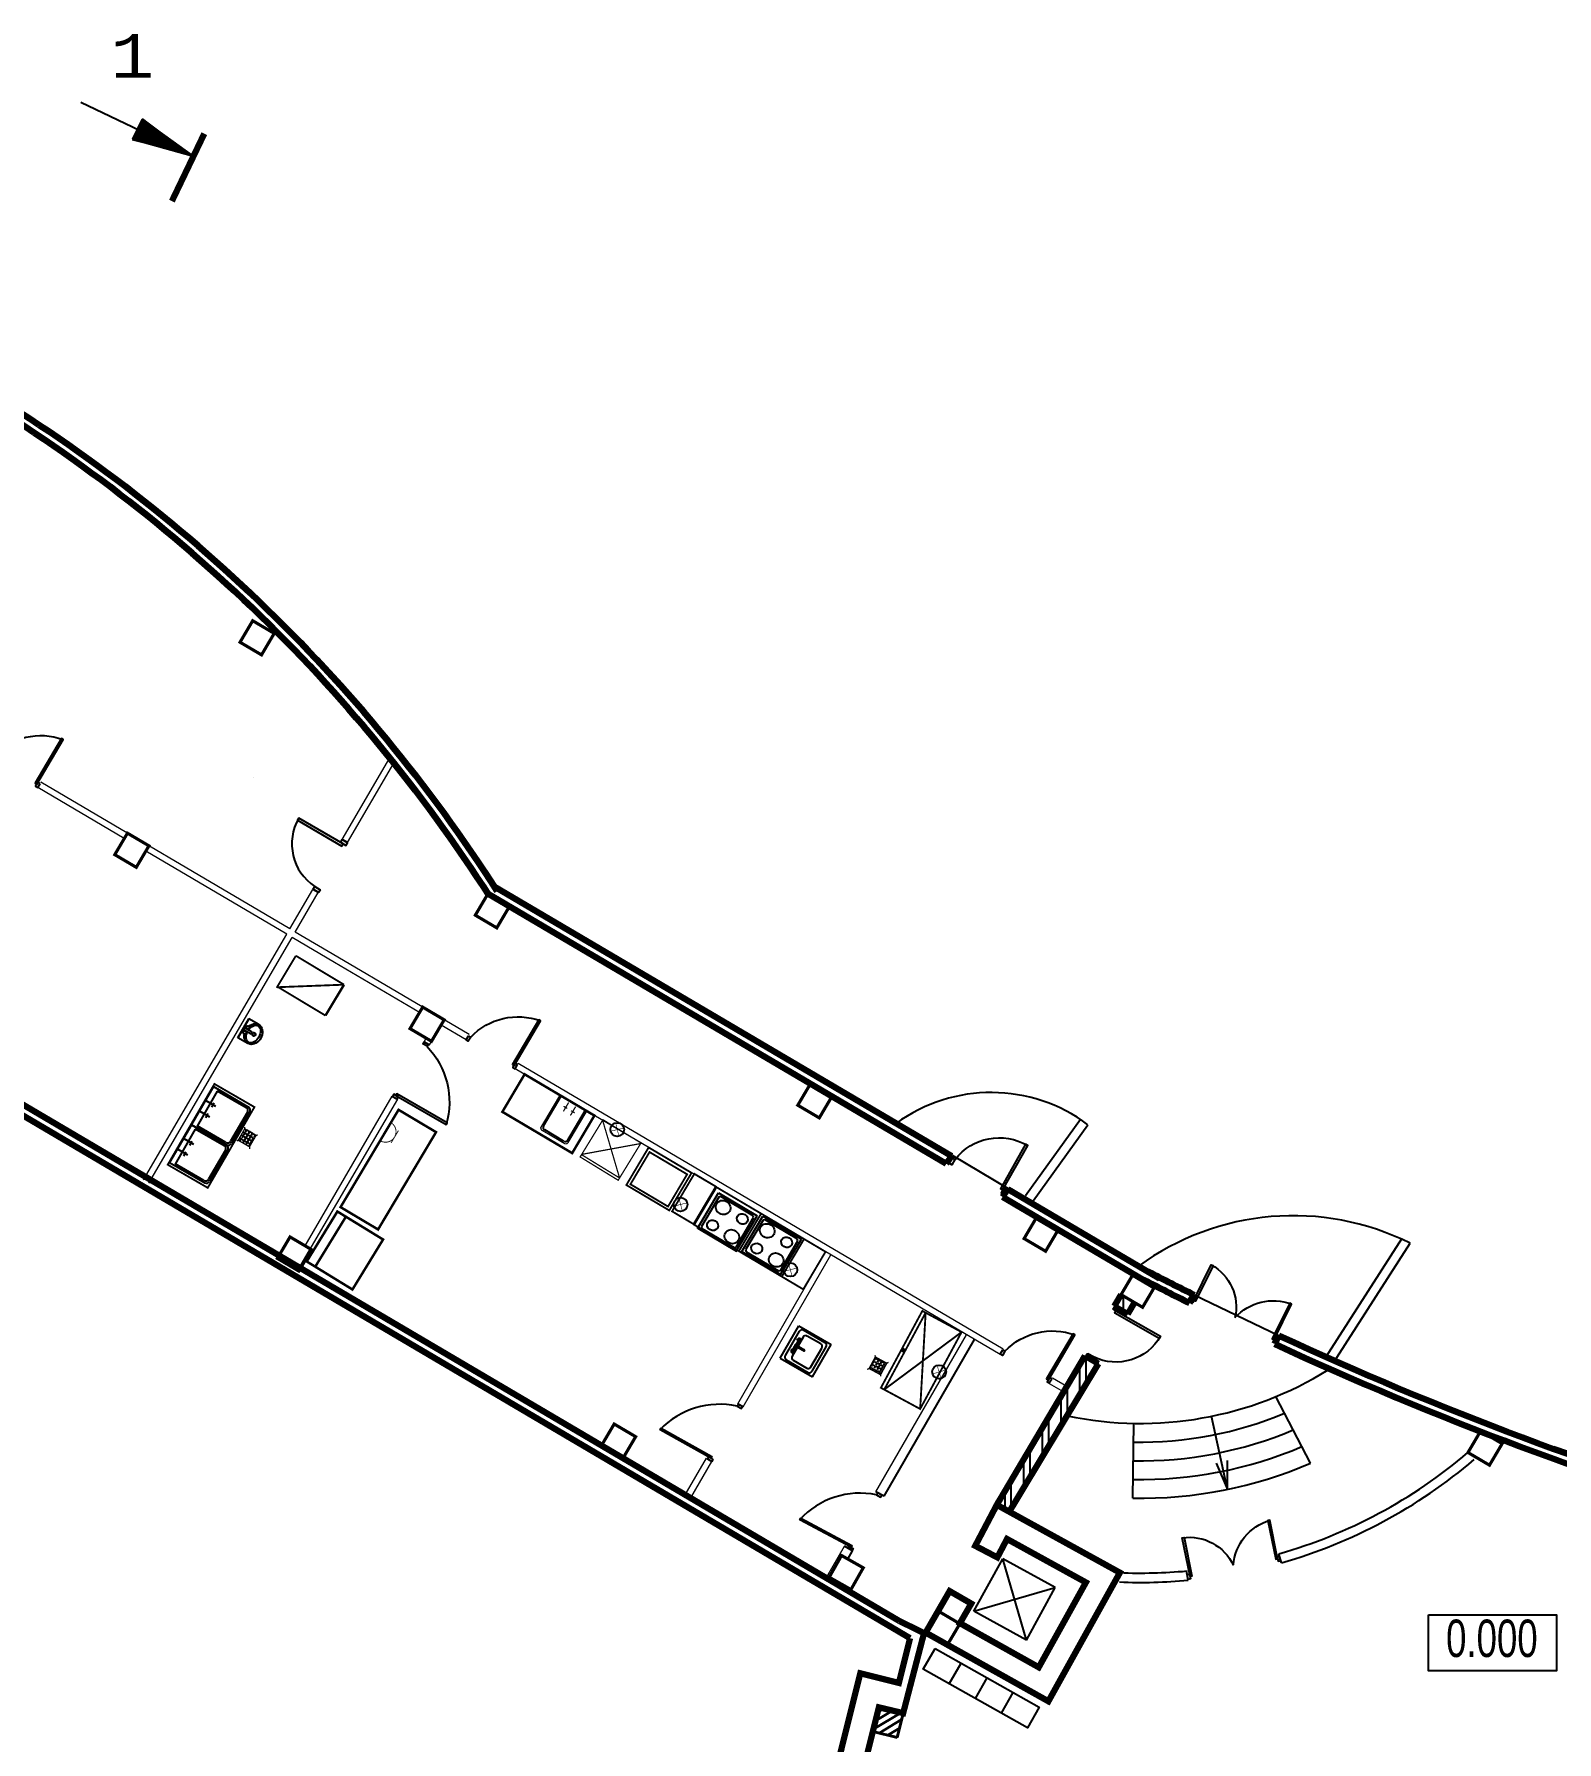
# Model space of a CAD drawing. Header units: millimetres. Extents: x 72758 to 367830, y 150032 to 293149.
# Drawn here: x 107353 to 131760, y 206174 to 233556 of the extents above; entities that cross this region are included whole.
import ezdxf

# ---------------------------------------------------------------- set-up
doc = ezdxf.new("R2010")
doc.units = ezdxf.units.MM
doc.linetypes.add('CENTER', pattern=[2, 1.25, -0.25, 0.25, -0.25])
for name, color, linetype in [('4', 34, 'Continuous'), ('5', 150, 'Continuous'), ('AX2', 163, 'CENTER'), ('columns', 192, 'Continuous'), ('DIM', 213, 'Continuous'), ('TECH', 7, 'Continuous')]:
    doc.layers.add(name, color=color, linetype=linetype)
doc.styles.add('RUS1', font='Courier New.ttf', dxfattribs={"width": 0.7, "height": 600})
doc.styles.get("Standard").update_dxf_attribs({"font": 'Arial.ttf'})

# ---------------------------------------------------------------- blocks, each defined once
blk = doc.blocks.new('Z$W@#52')
at = {"layer": 'columns', "lineweight": 0, "ltscale": 2000, "const_width": 50}
blk.add_lwpolyline([(21.53718579444103, 237.3432156166527), (224.6487432743888, 581.9381883283204), (569.243715985911, 378.8266308484599), (366.1321585060796, 34.23165813692322), (21.53718579455744, 237.3432156167983)], dxfattribs=at)
blk = doc.blocks.new('A$C52FF0292')
at = {"color": 7, "linetype": 'Continuous', "const_width": 30}
for points in [[(15.0004664225853, 601.0934349165327), (915.0684824428172, 601.0934349165327)], [(15.0004664225853, 1.093434916532715), (15.0004664225853, 601.0934349165327)], [(915.0684824428172, 600.7609776431345), (15.0004664225853, 12.55682953119685)], [(15.0004664225853, 23.68549263414752), (915.0684824428172, 23.68549263414752)]]:
    blk.add_lwpolyline(points, dxfattribs=at)
blk = doc.blocks.new('A$C48093C71')
at = {"const_width": 40}
blk.add_lwpolyline([(15.33278661681106, 915.0680002597801), (592.4082716258126, 915.0680002597801)], dxfattribs=at)
at = {"rotation": 90}
blk.add_blockref('A$C52FF0292', (616.0937642599456, -0.0004821830370929092), dxfattribs=at)
blk = doc.blocks.new('П_ЭЛ')
at = {"color": 7, "linetype": 'Continuous', "ltscale": 1000, "const_width": 30}
blk.add_lwpolyline([(225, -2.91038304567337e-11, 1.000000000000007), (-225, -2.91038304567337e-11, 0.9999999999999926)], format="xyb", close=True, dxfattribs=at)
at = {"color": 7, "linetype": 'Continuous', "const_width": 18.75}
for points in [[(-159.0990257669473, 159.0990257669764), (159.0990257669473, -159.0990257669764)], [(-159.0990257669473, -159.0990257670055), (159.0990257669473, 159.0990257669473)]]:
    blk.add_lwpolyline(points, dxfattribs=at)
at = {"color": 7, "linetype": 'Continuous'}
blk.add_circle((0, -2.91038304567337e-11), 225, dxfattribs=at)
blk = doc.blocks.new('ХОЛОДИЛЬН')
at = {"color": 7, "linetype": 'Continuous', "const_width": 20}
blk.add_lwpolyline([(700, 0), (700, 715), (0, 715), (0, 0)], close=True, dxfattribs=at)
for points in [[(10.35024013495422, 0), (657.2256746772327, 715)], [(10.35024013495422, 715), (652.3315044974734, 0)]]:
    blk.add_lwpolyline(points, dxfattribs=at)
at = {"color": 7, "const_width": 20}
blk.add_lwpolyline([(657.2256746772327, 715), (657.2256746772327, 0)], dxfattribs=at)
blk = doc.blocks.new('A$C510835C8')
at = {"color": 7, "linetype": 'Continuous', "rotation": 270}
blk.add_blockref('ХОЛОДИЛЬН', (9.999750274582766, 710.0001625581062), dxfattribs=at)
at = {"color": 7, "linetype": 'Continuous', "xscale": 0.4900000000000001, "yscale": 0.4900000000000001, "zscale": 0.4900000000000001, "rotation": 270}
blk.add_blockref('П_ЭЛ', (289.0975430104882, 694.7841060770443), dxfattribs=at)
blk = doc.blocks.new('Z$W@#11163')
at = {"layer": '4', "linetype": 'Continuous'}
for points in [[(39.0110000007553, 39.0110000007553), (39.0110000007553, 970.9892000129839), (70.21980000135954, 970.9892000129839), (70.21980000135954, 39.0110000007553)], [(0, 78.0220000015106), (39.0110000007553, 78.0220000015106), (39.0110000007553, 0), (0, 0)], [(1010.000200013747, 78.0220000015106), (970.9892000129912, 78.0220000015106), (970.9892000129912, 0), (1010.000200013747, 0)]]:
    blk.add_lwpolyline(points, close=True, dxfattribs=at)
blk.add_arc((-275.6567936798092, -288.5740792912693), 1298.274036924243, 16.40181699703405, 75.97330530512889, dxfattribs=at)
blk = doc.blocks.new('RANGE_ELECTRIC_01_22')
at = {"layer": 'TECH', "color": 7, "linetype": 'Continuous'}
for p, q in [((0, 600), (600, 600)), ((50.00000000000001, 570), (30.00000000000001, 549.9999999999999)), ((30.00000000000001, 549.9999999999999), (30.00000000000001, 50)), ((549.9999999999999, 570), (50, 570)), ((570, 549.9999999999999), (549.9999999999999, 570)), ((570, 50.00000000000001), (570, 549.9999999999999)), ((0, 0), (600, 0)), ((30.00000000000001, 50.00000000000001), (50.00000000000001, 30.00000000000001)), ((50.00000000000001, 30.00000000000001), (549.9999999999999, 30.00000000000001)), ((549.9999999999999, 30.00000000000001), (570, 50.00000000000001))]:
    blk.add_line(p, q, dxfattribs=at)
for centre, radius in [((150, 449.9999999999999), 75.00000000000001), ((449.9999999999999, 449.9999999999999), 100), ((150, 150), 100), ((449.9999999999999, 150), 75.00000000000001)]:
    blk.add_circle(centre, radius, dxfattribs=at)
blk = doc.blocks.new('ПЕЧЬ')
for p, q in [((-597.6983295998295, 600), (-598.2080425393942, 0.05771218709287496)), ((0, 600), (-0.5097129395646789, 0.05771218709287496))]:
    blk.add_line(p, q)
at = {"layer": 'TECH'}
blk.add_blockref('RANGE_ELECTRIC_01_22', (-600, 0), dxfattribs=at)
blk = doc.blocks.new('Z$W@#18065')
at = {"color": 7, "linetype": 'Continuous', "const_width": 30}
for points in [[(1887.292329220043, 2167.950166184921), (2295.143157793966, 2856.178109261615), (1692.943707601924, 3213.047584263782), (1285.092879028001, 2524.81964118703)], [(1864.113400352944, 2239.275291353522), (2220.982875355228, 2841.47474154568), (1704.811918047548, 3147.362862976064), (1347.942443045322, 2545.163412784023)], [(1668.602148843522, 1779.243548078608), (1872.527563130076, 2123.357519616955), (1270.328112937801, 2480.226994619181), (1066.402698651189, 2136.113023080688)], [(1234.527170021436, 1052.89339158361), (1657.576616278209, 1768.141484070919), (1055.377166085935, 2125.010959073144), (632.3277198291034, 1409.762866585632)], [(826.6763414472225, 364.6654485067411), (1234.527170021378, 1052.893391583493), (632.3277198291034, 1409.762866585632), (224.4768912550062, 721.5349235089379)], [(622.7509271606104, 20.55147696839413), (826.6763414472225, 364.6654485067411), (224.4768912550062, 721.5349235089379), (20.55147696839413, 377.4209519704455)]]:
    blk.add_lwpolyline(points, close=True, dxfattribs=at)
at = {"color": 7, "linetype": 'Continuous'}
for name, p, xscale, yscale, zscale, rotation in [('П_ЭЛ', (1380.495492654503, 2343.38431905047), 0.4899999999903322, 0.4899999999903322, 0.4899999999903322, 149.3485897528068), ('ПЕЧЬ', (1198.331229480158, 1114.423198570032), 1.099999999985259, 1.200000000011642, 1.099999999985259, 329.3485897499207), ('ПЕЧЬ', (825.5016203954001, 405.4413271907542), 1.099999999985259, 1.200000000011642, 1.099999999985259, 329.3485897499207), ('П_ЭЛ', (334.6442709717085, 584.6922479402274), 0.4899999999903322, 0.4899999999903322, 0.4899999999903322, 149.3485897528068)]:
    blk.add_blockref(name, p, dxfattribs=dict(at, xscale=xscale, yscale=yscale, zscale=zscale, rotation=rotation))
blk = doc.blocks.new('Z$W@#14180')
at = {"layer": '4', "linetype": 'Continuous'}
for points in [[(39.0110000007553, 39.0110000007553), (39.0110000007553, 870.9892000129839), (70.21980000135954, 870.9892000129839), (70.21980000135954, 39.0110000007553)], [(0, 78.0220000015106), (39.0110000007553, 78.0220000015106), (39.0110000007553, 0), (0, 0)], [(910.0002000137465, 78.0220000015106), (870.9892000129912, 78.0220000015106), (870.9892000129912, 0), (910.0002000137465, 0)]]:
    blk.add_lwpolyline(points, close=True, dxfattribs=at)
blk.add_arc((-150.101864360855, -158.8141113444726), 1047.023655678246, 13.07341657879566, 79.59415538205263, dxfattribs=at)
blk = doc.blocks.new('Z$W@#9585')
at = {"color": 1, "ltscale": 1200}
for p, q in [((450.8300351932412, 837.6108907973103), (938.6686160642421, 569.850602215447)), ((216.8947201343253, 507.0126945538505), (386.4087857275736, 815.8542394845281)), ((233.1332950445358, 440.9842314189882), (720.9718759155367, 173.223942837154)), ((721.0052889521467, 173.2848188111093), (236.6684771430446, 439.1230890624865))]:
    blk.add_line(p, q, dxfattribs=at)
at = {"color": 1, "ltscale": 1200, "const_width": 20}
for points in [[(180.5530482926406, 498.8598859910271), (373.1601216298295, 849.7751087826618)], [(682.4752990517882, 166.3331138463691), (200.3268053014763, 430.9702804996923)]]:
    blk.add_lwpolyline(points, dxfattribs=at)
for points in [[(370.0466823492898, 851.4483821032336, -0.414213562373095), (437.5765149313956, 872.4179245741689)], [(181.1799364415347, 500.0020278169832, 0.4671903328422811), (196.6533188981703, 433.4744551214972)]]:
    blk.add_lwpolyline(points, format="xyb", dxfattribs=at)
at = {"color": 1, "ltscale": 1200}
for points in [[(949.8757713202504, 590.2691741576127, 20, 20, 0), (408.7159170919331, 887.2959457556426, 0, 0, 0)], [(709.7647206595866, 152.805370894901, 20, 20, 0), (196.6533188981703, 433.4744551214972, 0, 0, 0)]]:
    blk.add_lwpolyline(points, format="xyseb", dxfattribs=at)
at = {"color": 1, "ltscale": 500, "const_width": 20}
for points in [[(773.6506273567211, 332.4491988202499), (629.4370832140557, 411.6037833718583)], [(674.0113008633489, 343.4885136793309), (706.8890218861634, 403.3891839806747)], [(836.5029310378595, 446.9612453774898), (692.2893868951942, 526.1158299290692)], [(773.686540944851, 525.0891084758623), (740.8088199218619, 465.1884381745476)]]:
    blk.add_lwpolyline(points, dxfattribs=at)
at = {"color": 1, "ltscale": 1200}
for centre, radius, start, end in [((427.5498901380342, 793.3612032707024), 49.99999999999999, 62.25075224675802, 152.2507522457593), ((260.7264013842796, 482.9547703122953), 49.99999999999998, 151.2389081509291, 241.2389081486746)]:
    blk.add_arc(centre, radius, start, end, dxfattribs=at)
at = {"layer": 'DIM', "const_width": 40}
blk.add_lwpolyline([(652.6618724682485, 1503.590494073869), (27.15584219642915, 363.9667815732537), (640.7993796969531, 27.15584219648736), (1266.305409968598, 1166.779554697132)], close=True, dxfattribs=at)
blk = doc.blocks.new('МОЙКА_КУХ')
at = {"color": 1, "ltscale": 1200}
for p, q in [((350.1642362684943, 0), (-350.1642362684943, 0)), ((-350.1642362684943, 0), (-350.1642362684943, -653)), ((350.1642362684943, 0), (350.1642362684943, -664.4505996131338)), ((350.1642362684943, 0), (350.1642362684943, -653)), ((-324.4666220482904, -622.2709076390602), (-324.4666220482904, -87.95850811852142)), ((-324.4666220482904, -95.61710421717726), (323.0677933963016, -95.61710421717726)), ((-142.0545221548527, -143.4857546994463), (-66.89115235907957, -143.4857546994463)), ((-99.96316211647354, -7.658596098655835), (-99.96316211647354, -188.6177722392604)), ((55.47297342633829, -143.4857546994463), (130.6363432221115, -143.4857546994463)), ((55.47297342633829, -143.4857546994463), (130.6363432221115, -143.4857546994463)), ((97.56433346471749, -7.658596098655835), (97.56433346471749, -188.6177722392604)), ((323.0677933963016, -87.95850811852142), (323.0677933963016, -622.2709076390602)), ((295.1642362684943, -708), (-295.1642362684943, -708)), ((268.0677933963016, -677.2709076390602), (-269.4666220482904, -677.2709076390602))]:
    blk.add_line(p, q, dxfattribs=at)
for centre, start, end in [((-295.1642362685525, -653), 180, 270), ((-269.4666220483487, -622.270907639293), 180, 270), ((268.0677933962434, -622.270907639293), 270, 359.9999999999999), ((295.1642362684361, -653), 270, 359.9999999999999)]:
    blk.add_arc(centre, 55, start, end, dxfattribs=at)
blk = doc.blocks.new('ТРАП')
at = {"color": 7, "linetype": 'Continuous', "ltscale": 1000, "const_width": 30, "elevation": -4376.197963454515}
for points in [[(-145.4800370817029, 164.9502156892158), (-177.5491898566179, 191.7734365928482)], [(154.5199629182971, 164.9502156892158), (195.013433014974, 192.0429730718824)], [(-145.4800370817029, -135.0497843107842), (-182.0354536403393, -160.0958269633811)], [(154.5199629182971, -135.0497843107842), (185.6503127817923, -153.7624752962547)]]:
    blk.add_lwpolyline(points, dxfattribs=at)
at = {"color": 7, "linetype": 'Continuous', "const_width": 0.18}
for points in [[(-147.8021491708278, 159.3254448329099), (-165.5640665163446, 176.5899668443599)], [(152.1978508291722, 159.3254448329099), (181.5180264734154, 176.5899668443599)], [(-147.8021491708278, -140.6745551670901), (-184.3575657294641, -165.7205978196907)], [(152.1978508291722, -140.6745551670901), (183.3282006926675, -159.3872461525607)]]:
    blk.add_lwpolyline(points, dxfattribs=at)
at = {"color": 7, "linetype": 'Continuous', "const_width": 30, "elevation": -4376.197963454515}
blk.add_lwpolyline([(-145.4800370817029, -135.0497843107842), (154.5199629182971, -135.0497843107842), (154.5199629182971, 164.9502156892158), (-145.4800370817029, 164.9502156892158)], close=True, dxfattribs=at)
at = {"color": 7, "linetype": 'Continuous', "const_width": 0.18}
blk.add_lwpolyline([(-147.8021491708278, -140.6745551670901), (152.1978508291722, -140.6745551670901), (152.1978508291722, 159.3254448329099), (-147.8021491708278, 159.3254448329099)], close=True, dxfattribs=at)
blk = doc.blocks.new('A$C72B8649D')
at = {"linetype": 'Continuous'}
h = blk.add_hatch(dxfattribs=at)
h.set_pattern_fill('ANGLE', scale=200, style=0)
h.set_pattern_definition([(0, (253130.0742071485, -61437.47534330041), (0, 55), [40, -15, 0]), (90, (253130.0742071485, -61437.47534330041), (-55, 0), [40, -15, 0])])
h.paths.add_polyline_path([(239.8975128723541, 232.257018741584), (31.52299133472843, 232.257018741584), (31.52299133472843, 26.19435834100295), (239.8975128723541, 26.19435834100295)])
at = {"color": 7, "linetype": 'Continuous', "xscale": 0.7000000000000001, "yscale": 0.7000000000000001, "zscale": 0.7000000000000001}
blk.add_blockref('ТРАП', (133.3590172919212, 120.7292073585559, 3063.338574418161), dxfattribs=at)
blk = doc.blocks.new('Z$W@#1548')
at = {"layer": '5', "linetype": 'Continuous', "ltscale": 2500}
blk.add_line((455.9240123830605, 500.3638539412059), (455.9240123821401, 0), dxfattribs=at)
for points in [[(191.6633826729012, 500.3638539412059), (455.9240123830605, 500.3638539412059)], [(191.6633826729012, 500.1266409573145), (455.9240123830605, 500.1266409573145)], [(455.9240123830605, 0), (455.9240123830605, 500.3638539412059)], [(191.6633826729012, 0), (455.9240123830605, 0)], [(434.3433146531097, 273.4795847740024), (238.3658959244713, 273.4795847740024)], [(238.3658959244713, 273.4795847740024), (238.3658959244713, 227.2481231086422)], [(238.3658959244713, 227.2481231086422), (434.3433146531097, 227.2481231086422)], [(434.3433146531097, 227.2481231086422), (434.3433146531097, 273.4795847740024)]]:
    blk.add_lwpolyline(points, dxfattribs=at)
for centre, radius in [((176.7733598455889, 249.7886004177853), 40.82111214782344), ((176.7733598455889, 249.7886004177853), 30.82111214782344), ((378.3496958776013, 320.5366586693563), 36.42457516299328), ((378.3496958776013, 180.4414079198614), 36.42457516299328)]:
    blk.add_circle(centre, radius, dxfattribs=at)
at = {"layer": '5', "linetype": 'Continuous', "ltscale": 2500, "extrusion": (0, 0, -1)}
for major_axis, ratio, start_param, end_param in [((-5.681651616549831e-11, 250.0633204784444), 0.7760822392178964, 2.002072519005743, 7.419320920129742), ((-2.286454693021843e-10, 216.4062869521303), 0.6661353664344177, 1.676420223309838, 7.745564261500943), ((8.772558359243043e-09, 250.0633204570291), 0.7760822392835873, 1.432506514006646, 1.477017592250542), ((-1.902244761647678e-08, 250.0633204379054), 0.7760822393419238, 1.662161065881041, 1.705705147530379)]:
    blk.add_ellipse((191.6633826726684, 250.0633204786573), major_axis=major_axis, ratio=ratio, start_param=start_param, end_param=end_param, dxfattribs=at)
blk = doc.blocks.new('A$C132F51F1')
at = {"layer": '4', "linetype": 'Continuous'}
for points in [[(809.9998380215875, 860.0000049639748), (-0.0001619784052309114, 860.0000049639748), (-0.0001619784052309114, 820.0000049639748), (809.9998380215875, 820.0000049639748)], [(759.9998380215839, 910.0000049639748), (759.9998380215839, 860.0000049639748), (859.9998380215839, 860.0000049639748), (859.9998380215839, 910.0000049639748)], [(759.9998380215839, 4.963982064509764e-06), (759.9998380215839, 50.00000496398206), (859.9998380215839, 50.00000496398206), (859.9998380215839, 4.963982064509764e-06)]]:
    blk.add_lwpolyline(points, close=True, dxfattribs=at)
blk.add_arc((809.9998380215875, 860.0000049639748), 809.9999999999927, 180, 266.4609735409952, dxfattribs=at)
blk = doc.blocks.new('S1')
at = {"linetype": 'Continuous', "ltscale": 500}
for p, q in [((-10, 0), (-4.118365096456841, 0)), ((0, 0), (-4.999999999998977, 0.8816349035421354)), ((-4.999999999999289, 0.8816349035421638), (-4.999999999998835, -0.8816349035421922)), ((0, -1.70530256582424e-13), (-4.999999999999034, -0.8816349035421922))]:
    blk.add_line(p, q, dxfattribs=at)
blk.add_lwpolyline([(0, -1.70530256582424e-13, 0, 2, 0), (-4.999999999999062, 0, 2, 2, 0)], format="xyseb", dxfattribs=at)
for points in [[(4.547473508864641e-13, -8.526512829121202e-14), (-4.698463103928333, 0.8284658130858134, -0.7002075382096155), (-4.698463103928589, -0.8284658130858986)], [(4.263256414560601e-13, -8.526512829121202e-14), (-4.698463103928361, 0.8284658130858134, -0.7002075382096155), (-4.69846310392856, -0.8284658130858986)]]:
    blk.add_lwpolyline(points, format="xyb", close=True, dxfattribs=at)
blk.add_arc((-4.999999999999034, 0), 0.881634903542178, 270, 90, dxfattribs=at)
at = {"layer": 'AX2', "linetype": 'Continuous', "ltscale": 500, "const_width": 0.5}
blk.add_lwpolyline([(0, 1.999999999999829), (0, -4.000000000000171)], dxfattribs=at)
blk = doc.blocks.new('Z$W@#23638')
at = {"layer": '4', "linetype": 'Continuous'}
for points in [[(1148.848763274029, 921.5212443393248), (1122.818769715843, 877.9967723763548), (1209.867713639862, 825.9367852611758), (1235.897707198048, 869.4612572241458)], [(705.0964457844384, 69.55446552054491), (0, 491.2403611535265), (20.82399484654889, 526.0599387238908), (725.9204406309873, 104.3740430909384)], [(635.5419802643592, 52.05998711517896), (661.5719738224288, 95.58445907814894), (748.620917746448, 43.52447196296998), (722.5909241882619, 0)]]:
    blk.add_lwpolyline(points, close=True, dxfattribs=at)
blk.add_arc((781.1221628006315, 43.14568715565838), 900.5224428539766, 67.756127168115, 150.1590443880664, dxfattribs=at)
blk = doc.blocks.new('A$C315A364B')
at = {"color": 7, "linetype": 'Continuous', "const_width": 30}
blk.add_lwpolyline([(14.99972344760317, 104.1446308708546), (1414.999723447603, 104.1446308708546), (1414.999723447603, 819.1446308708546), (14.99972344760317, 819.1446308708546)], close=True, dxfattribs=at)
for points in [[(694.9997234476032, 758.8041518785467), (694.9997234476032, 819.1446308708546)], [(714.9997234476032, 758.8041518785467), (714.9997234476032, 819.1446308708546)], [(734.9997234476032, 758.8041518785467), (734.9997234476032, 819.1446308708546)], [(14.99972344760317, 758.8041518785467), (1414.999723447603, 104.1446308708546)], [(1414.999723447603, 758.8041518785467), (14.99972344760317, 104.1446308708546)], [(14.99972344760317, 758.8041518785467), (1414.999723447603, 758.8041518785467)]]:
    blk.add_lwpolyline(points, dxfattribs=at)
at = {"color": 7, "linetype": 'Continuous', "xscale": 0.4900000000000001, "yscale": 0.4900000000000001, "zscale": 0.4900000000000001, "rotation": 270}
blk.add_blockref('П_ЭЛ', (681.0207082057605, 117.6001438329113), dxfattribs=at)
blk = doc.blocks.new('МОЙКА_2')
at = {"linetype": 'Continuous'}
blk.add_hatch(color=255, dxfattribs=at).paths.add_polyline_path([(8.863269777109963, -135.6666029775952, 0.117262035585161), (14.96662954709609, -130), (73.84660633876047, -130, 0.2558190745402343), (93.80000000000291, -149.9999999999854), (106.0316989645071, -147.3426152297179, 0.2956593259721962), (130, -126.1999999999825), (127.3426152297034, -113.9683010354347, 0.2956593259717331), (106.1999999999971, -90), (93.96830103544926, -92.65738477025297, 0.2522735819251192), (73.84660633876047, -110), (14.96662954709609, -110, 0.5345224838249685), (-14.96662954709609, -110), (-73.84660633876047, -110, 0.2558190745402356), (-93.80000000000291, -90), (-106.0316989644925, -92.65738477025297, 0.2956593259722126), (-130, -113.7999999999884), (-127.3426152297034, -126.0316989645507, 0.2956593259716889), (-106.1999999999971, -149.9999999999854), (-93.96830103544926, -147.3426152297179, 0.2522735819251193), (-73.84660633876047, -130), (-14.96662954709609, -130, 0.1172620355850331), (-8.863269777109963, -135.6666029775952), (-9.353074360871688, -264.6000000000058), (-10.63592373252322, -268.1245996811922), (-10.63592373252322, -271.8754003187933), (-9.353074360871688, -275.3999999999942), (-6.942106184607837, -278.2732799856894), (-3.693817547915387, -280.1486803044972), (0, -280.7999999999884), (3.693817547915387, -280.1486803044972), (6.942106184622389, -278.2732799856894), (9.353074360871688, -275.3999999999942), (10.63592373253778, -271.8754003187933), (10.63592373253778, -268.1245996811922), (8.863269777109963, -264.0162736275961)], flags=0)
at = {"color": 104, "linetype": 'Continuous'}
for p, q in [((-300, 0), (300, 0)), ((-300, 0), (-300, -600)), ((300, 0), (300, -600)), ((-275, -100), (-275, -500)), ((225, -49.99999999998545), (-225, -49.99999999998545)), ((-225, -200), (-225, -450)), ((175, -149.9999999999854), (-175, -149.9999999999854)), ((-130, -126.1999999999825), (-130, -113.7999999999884)), ((-126.4620193830051, -114.0240721057635), (-130, -113.7999999999884)), ((-126.4620193830051, -125.975927894222), (-130, -126.1999999999825)), ((-126.4620193830051, -126.4341204441735), (-126.4620193830051, -113.5658795558265)), ((-121.5379806169949, -113.5658795558265), (-121.5379806169949, -126.4341204441735)), ((-106.9499214380048, -115.2598383089353), (-121.5379806169949, -114.3359278942226)), ((-106.9499214380048, -124.7401616910647), (-121.5379806169949, -125.6640721057629)), ((-108.3708659010008, -118.523990489819), (-107.3612159320037, -115.75)), ((-108.3708659010008, -121.4760095101665), (-108.3708659010008, -118.523990489819)), ((-107.3612159320037, -124.2499999999854), (-108.3708659010008, -121.4760095101665)), ((-107.3612159320037, -115.75), (-105.4636946819955, -113.4886222334899)), ((-105.4636946819955, -126.5113777664956), (-107.3612159320037, -124.2499999999854)), ((-93.56587955579744, -93.53798061748967), (-106.4341204439988, -93.53798061748967)), ((-106.4341204439988, -98.46201938251033), (-93.56587955579744, -98.46201938251033)), ((-93.56587955579744, -141.5379806174897), (-106.4341204439988, -141.5379806174897)), ((-106.4341204439988, -146.4620193824958), (-93.56587955579744, -146.4620193824958)), ((-93.80000000000291, -90), (-106.1999999999971, -90)), ((-105.9759278940037, -93.53798061748967), (-106.1999999999971, -90)), ((-105.9759278940037, -146.4620193824958), (-106.1999999999971, -149.9999999999854)), ((-106.1999999999971, -149.9999999999854), (-93.80000000000291, -149.9999999999854)), ((-104.7388901119994, -113.0701561199239), (-105.6640721059957, -98.46201938251033)), ((-104.7388901119994, -126.9298438800615), (-105.6640721059957, -141.5379806174897)), ((-105.4636946819955, -113.4886222334899), (-102.9071712180012, -112.0126127233088)), ((-102.9071712180012, -127.9873872766766), (-105.4636946819955, -126.5113777664956)), ((-102.9071712180012, -112.0126127233088), (-100, -111.5)), ((-100, -128.5), (-102.9071712180012, -127.9873872766766)), ((-100, -111.5), (-97.09282878169324, -112.0126127233088)), ((-97.09282878169324, -127.9873872766766), (-100, -128.5)), ((-97.09282878169324, -112.0126127233088), (-94.53630531769886, -113.4886222334899)), ((-94.53630531769886, -126.5113777664956), (-97.09282878169324, -127.9873872766766)), ((-95.2611098875932, -113.0701561199239), (-94.33592789419345, -98.46201938251033)), ((-95.2611098875932, -126.9298438800615), (-94.33592789419345, -141.5379806174897)), ((-94.53630531769886, -113.4886222334899), (-92.63878406780714, -115.75)), ((-92.63878406780714, -124.2499999999854), (-94.53630531769886, -126.5113777664956)), ((-94.02407210579258, -93.53798061748967), (-93.80000000000291, -90)), ((-94.02407210579258, -146.4620193824958), (-93.80000000000291, -149.9999999999854)), ((-93.05007856199518, -115.2598383089353), (-78.46201938249578, -114.3359278942226)), ((-93.05007856199518, -124.7401616910647), (-78.46201938249578, -125.6640721057629)), ((-92.63878406780714, -115.75), (-91.62913409940666, -118.523990489819)), ((-91.62913409940666, -121.4760095101665), (-92.63878406780714, -124.2499999999854)), ((-91.62913409940666, -118.523990489819), (-91.62913409940666, -121.4760095101665)), ((-78.46201938249578, -126.4341204441735), (-78.46201938249578, -113.5658795558265)), ((-73.84660633880412, -110), (-14.96662954709609, -110)), ((-73.84660633880412, -130), (-14.96662954709609, -130)), ((-73.53798061750422, -113.5658795558265), (-73.53798061750422, -126.4341204441735)), ((-73.53798061750422, -114.0240721057635), (-70, -113.7999999999884)), ((-73.53798061750422, -125.975927894222), (-70, -126.1999999999825)), ((-70, -113.7999999999884), (-70, -126.1999999999825)), ((-9.353074360871688, -264.6000000000058), (-10.63592373249412, -268.1245996809885)), ((-10.63592373249412, -268.1245996809885), (-10.63592373249412, -271.875400318997)), ((-10.63592373249412, -271.875400318997), (-9.353074360871688, -275.3999999999942)), ((-7.794228634054889, -115.5), (-8.863269777109963, -118.4371664009814)), ((-8.863269777109963, -118.4371664009814), (-8.863269777109963, -264.016273627989)), ((-5.785088487173198, -113.1056000119133), (-7.794228634054889, -115.5)), ((-3.078181289922213, -111.5427664129238), (-5.785088487173198, -113.1056000119133)), ((0, -110.9999999999854), (-3.078181289922213, -111.5427664129238)), ((3.078181289936765, -111.5427664129238), (0, -110.9999999999854)), ((5.78508848718775, -113.1056000119133), (3.078181289936765, -111.5427664129238)), ((7.794228634054889, -115.5), (5.78508848718775, -113.1056000119133)), ((8.863269777109963, -118.4371664009814), (7.794228634054889, -115.5)), ((8.863269777109963, -264.016273627989), (8.863269777109963, -118.4371664009814)), ((10.63592373249412, -268.1245996809885), (9.353074360871688, -264.6000000000058)), ((9.353074360871688, -275.3999999999942), (10.63592373249412, -271.875400318997)), ((10.63592373249412, -271.875400318997), (10.63592373249412, -268.1245996809885)), ((14.96662954709609, -110), (73.84660633880412, -110)), ((14.96662954709609, -130), (73.84660633880412, -130)), ((70, -113.7999999999884), (70, -126.1999999999825)), ((73.53798061750422, -114.0240721057635), (70, -113.7999999999884)), ((73.53798061750422, -125.975927894222), (70, -126.1999999999825)), ((73.53798061750422, -113.5658795558265), (73.53798061750422, -126.4341204441735)), ((78.46201938251033, -126.4341204441735), (78.46201938251033, -113.5658795558265)), ((93.05007856199518, -115.2598383089353), (78.46201938251033, -114.3359278942226)), ((93.05007856199518, -124.7401616910647), (78.46201938251033, -125.6640721057629)), ((92.63878406780714, -115.75), (91.62913409940666, -118.523990489819)), ((91.62913409940666, -118.523990489819), (91.62913409940666, -121.4760095101665)), ((91.62913409940666, -121.4760095101665), (92.63878406780714, -124.2499999999854)), ((94.53630531769886, -113.4886222334899), (92.63878406780714, -115.75)), ((92.63878406780714, -124.2499999999854), (94.53630531769886, -126.5113777664956)), ((93.56587955579744, -93.53798061748967), (106.4341204439988, -93.53798061748967)), ((106.4341204439988, -98.46201938251033), (93.56587955579744, -98.46201938251033)), ((93.56587955579744, -141.5379806174897), (106.4341204439988, -141.5379806174897)), ((106.4341204439988, -146.4620193824958), (93.56587955579744, -146.4620193824958)), ((93.80000000000291, -90), (106.1999999999971, -90)), ((94.02407210580714, -93.53798061748967), (93.80000000000291, -90)), ((94.02407210580714, -146.4620193824958), (93.80000000000291, -149.9999999999854)), ((106.1999999999971, -149.9999999999854), (93.80000000000291, -149.9999999999854)), ((95.2611098875932, -113.0701561199239), (94.335927894208, -98.46201938251033)), ((95.2611098875932, -126.9298438800615), (94.335927894208, -141.5379806174897)), ((97.0928287817078, -112.0126127233088), (94.53630531769886, -113.4886222334899)), ((94.53630531769886, -126.5113777664956), (97.0928287817078, -127.9873872766766)), ((100, -111.5), (97.0928287817078, -112.0126127233088)), ((97.0928287817078, -127.9873872766766), (100, -128.5)), ((102.9071712180012, -112.0126127233088), (100, -111.5)), ((100, -128.5), (102.9071712180012, -127.9873872766766)), ((105.4636946819955, -113.4886222334899), (102.9071712180012, -112.0126127233088)), ((102.9071712180012, -127.9873872766766), (105.4636946819955, -126.5113777664956)), ((104.7388901119994, -113.0701561199239), (105.6640721059957, -98.46201938251033)), ((104.7388901119994, -126.9298438800615), (105.6640721059957, -141.5379806174897)), ((107.3612159320037, -115.75), (105.4636946819955, -113.4886222334899)), ((105.4636946819955, -126.5113777664956), (107.3612159320037, -124.2499999999854)), ((105.9759278940037, -93.53798061748967), (106.1999999999971, -90)), ((105.9759278940037, -146.4620193824958), (106.1999999999971, -149.9999999999854)), ((106.9499214380048, -115.2598383089353), (121.5379806169949, -114.3359278942226)), ((106.9499214380048, -124.7401616910647), (121.5379806169949, -125.6640721057629)), ((108.3708659010008, -118.523990489819), (107.3612159320037, -115.75)), ((107.3612159320037, -124.2499999999854), (108.3708659010008, -121.4760095101665)), ((108.3708659010008, -121.4760095101665), (108.3708659010008, -118.523990489819)), ((121.5379806169949, -113.5658795558265), (121.5379806169949, -126.4341204441735)), ((126.4620193830051, -126.4341204441735), (126.4620193830051, -113.5658795558265)), ((126.4620193830051, -114.0240721057635), (130, -113.7999999999884)), ((126.4620193830051, -125.975927894222), (130, -126.1999999999825)), ((130, -126.1999999999825), (130, -113.7999999999884)), ((225, -450), (225, -200)), ((275, -500), (275, -100)), ((-175, -500), (175, -500)), ((-9.353074360871688, -275.3999999999942), (-6.942106184607837, -278.273279985995)), ((-6.942106184607837, -278.273279985995), (-3.693817547915387, -280.1486803040025)), ((-3.693817547915387, -280.1486803040025), (0, -280.7999999999884)), ((0, -280.7999999999884), (3.693817547915387, -280.1486803040025)), ((3.693817547915387, -280.1486803040025), (6.942106184607837, -278.273279985995)), ((6.942106184607837, -278.273279985995), (9.353074360871688, -275.3999999999942)), ((-300, -600), (300, -600)), ((-225, -549.9999999999854), (225, -549.9999999999854))]:
    blk.add_line(p, q, dxfattribs=at)
blk.add_circle((0, -120), 0.1799999999930151, dxfattribs=at)
for centre, radius, start, end in [((-225, -100), 50, 90, 180), ((-175, -200), 50, 90, 180), ((-100, -120), 27.99999999999744, 102.440041042998, 167.5599589580469), ((-100, -120), 28.00000000000454, 192.440041041958, 257.5599589569928), ((-100, -120), 28.00000000000287, 12.44004104208071, 77.55995895799657), ((-100, -120), 27.99999999999347, 282.4400410419935, 347.5599589578951), ((0, -120), 17.99999999999669, 299.49870423111, 240.5012957688709), ((100, -120), 27.99999999999347, 102.4400410419935, 167.5599589579076), ((100, -120), 28.000000000006, 192.4400410421098, 257.5599589580097), ((100, -120), 28.00000000000454, 12.44004104195798, 77.55995895700657), ((100, -120), 27.99999999999744, 282.440041042998, 347.5599589580323), ((175, -200), 50, 0, 90), ((225, -100), 50, 0, 90), ((-225, -500), 50, 180, 270), ((-175, -450), 50, 180, 270), ((175, -450), 50, 270, 360), ((225, -500), 50, 270, 360)]:
    blk.add_arc(centre, radius, start, end, dxfattribs=at)
blk = doc.blocks.new('Z$W@#29020')
at = {"layer": '4', "linetype": 'Continuous'}
for points in [[(39.0110000007553, 39.0110000007553), (39.0110000007553, 670.9892000129912), (70.21980000135954, 670.9892000129912), (70.21980000135954, 39.0110000007553)], [(1470.988999999245, 39.0110000007553), (1470.988999999245, 670.9892000129912), (1439.78019999864, 670.9892000129912), (1439.78019999864, 39.0110000007553)], [(0, 78.0220000015106), (39.0110000007553, 78.0220000015106), (39.0110000007553, 0), (0, 0)], [(1510, 78.0220000015106), (1470.988999999245, 78.0220000015106), (1470.988999999245, 0), (1510, 0)]]:
    blk.add_lwpolyline(points, close=True, dxfattribs=at)
for centre, radius, start, end in [((-36.25775735126808, -150.5550467944995), 824.985051559026, 16.08529784736746, 84.76525338000684), ((1507.77339466149, -100.3644804247597), 772.2302713669878, 92.73025867799409, 166.6439487331755)]:
    blk.add_arc(centre, radius, start, end, dxfattribs=at)

msp = doc.modelspace()

# ---------------------------------------------------------------- hatches: boundary and pattern name
at = {"linetype": 'Continuous', "ltscale": 2000}
h = msp.add_hatch(dxfattribs=at)
h.set_pattern_fill('ANSI32', color=0, scale=800, angle=45, style=0)
h.set_pattern_definition([(90, (57815.37732807838, 9836.124973293394), (-300, 1.836909530733566e-14), []), (90, (57915.37732791074, 9936.124973125756), (-300, 1.836909530733566e-14), [])])
h.paths.add_polyline_path([(124379.637333803, 212256.4782703305), (124246.6037641821, 212335.1004330413), (124196.4081326836, 212364.765795839), (122783.3766260092, 209973.8289551521), (122993.2414635384, 209858.1975962883)])
h.paths.add_polyline_path([(124665.664404804, 213158.7764767315), (124775.590739335, 213344.7786442339), (124949.5033952576, 213242.2708504256), (124841.2497524313, 213055.0064297412), (124674.1656158363, 213153.752304269)])
at = {"lineweight": 40, "ltscale": 2000}
h = msp.add_hatch(dxfattribs=at)
h.set_pattern_fill('ANSI31', color=0, scale=799.9999999999999, angle=346.0200413584421, style=0)
h.set_pattern_definition([(31.02004135844215, (-50690.14457848377, 580618.745214032), (-51.5337869967364, 85.69870942887648), [])])
h.paths.add_polyline_path([(121039.0446253541, 206484.6014703782), (121233.1206829977, 206436.2849737173), (121281.4371796587, 206630.3610313609), (120893.2850643714, 206726.9940246828), (120844.9685677105, 206532.9179670392)])
h.paths.add_polyline_path([(120796.6520710496, 206338.8419093965), (120990.7281286932, 206290.5254127346), (121039.0446253541, 206484.6014703782), (120844.9685677105, 206532.9179670392)])
h.paths.add_polyline_path([(120990.7281286932, 206290.5254127346), (121184.8041863368, 206242.2089160746), (121233.1206829977, 206436.2849737173), (121039.0446253541, 206484.6014703782)])
h = msp.add_hatch(dxfattribs=at)
h.set_pattern_fill('ANSI31', color=0, scale=799.9999999999999, angle=346.0200413584421, style=0)
h.set_pattern_definition([(31.02004135844215, (-50690.09668634261, 580618.7740230057), (-51.5337869967364, 85.69870942887648), [])])
h.paths.add_polyline_path([(121039.0925174953, 206484.630279352), (121233.1685751389, 206436.313782691), (121281.4850717998, 206630.3898403337), (120893.3329565126, 206727.0228336556), (120845.0164598516, 206532.9467760129)])
h.paths.add_polyline_path([(120796.6999631907, 206338.8707183693), (120990.7760208343, 206290.5542217083), (121039.0925174953, 206484.630279352), (120845.0164598516, 206532.9467760129)])
h.paths.add_polyline_path([(120990.7760208343, 206290.5542217083), (121184.852078478, 206242.2377250474), (121233.1685751389, 206436.313782691), (121039.0925174953, 206484.630279352)])

# ---------------------------------------------------------------- linework, layer by layer
at = {"color": 0, "lineweight": 0, "ltscale": 2000}
for p, q in [((112287.7336292287, 220642.1521794181), (113052.1696594349, 221952.6388353948)), ((112374.1119358345, 220591.7657908993), (113119.1868007128, 221869.0612473469)), ((111451.8542491981, 219209.1888832748), (107460.9781045207, 221561.4956017286)), ((108797.1922866526, 220657.8244273961), (107410.200208977, 221475.3468621895)), ((111401.467341764, 219122.8096870836), (109141.7872593637, 220454.7128699161)), ((111451.8542491981, 219209.1888832748), (111820.6694502794, 219841.4555222606)), ((111538.0038795985, 219158.4104709579), (111907.0477568853, 219791.0691337418)), ((109103.1715082956, 215182.7991404412), (111401.467341764, 219122.8096870836)), ((109189.321138695, 215132.0207281243), (111487.6169721634, 219072.0312747667)), ((112168.4954451491, 218670.7071172651), (111487.6169721634, 219072.0312747667)), ((112218.8823525832, 218757.0863134563), (111538.0038795985, 219158.4104709579)), ((113529.6471975615, 217868.4155161325), (112168.4954451491, 218670.7071172651)), ((114328.135358384, 217513.8480277779), (112219.2733345191, 218756.8558604429)), ((113602.9763812601, 217400.397696265), (113636.185975792, 217457.384397299)), ((113689.2945817962, 217350.0463689538), (113772.6863915325, 217493.006472297)), ((114277.357469014, 217427.6992846001), (113874.2421702725, 217665.3039586525)), ((122835.3970701193, 212383.4099304136), (115061.3112042426, 216965.6203897707)), ((122886.1749594893, 212469.5586735923), (115112.0890936126, 217051.7691329485)), ((111596.3044959876, 213761.9952173075), (113179.9011067935, 216476.783826041)), ((111695.6494714861, 214127.4800375244), (113093.6608128987, 216526.4269526973)), ((118632.6128891028, 211595.1211528592), (120038.4278562536, 214033.1397355404)), ((118719.2427380896, 211545.1684826156), (120124.5805299293, 213982.3595294524)), ((120845.0085465509, 210182.3125316659), (122297.1464841684, 212700.6661978709)), ((123903.8413174051, 211869.7246210966), (123677.5853631768, 212003.084660829)), ((123852.9628755088, 211783.6351457024), (123626.807467633, 211916.93592129)), ((117790.4551372268, 210134.6186709544), (118128.7239221187, 210721.257455416)), ((117877.0849862137, 210084.6660007108), (118214.4427017934, 210669.7247736016)), ((120058.2336389368, 208817.8571161442), (120342.8007411371, 209311.3643695135))]:
    msp.add_line(p, q, dxfattribs=at)
at = {"color": 0, "linetype": 'Continuous', "ltscale": 2000}
for p, q in [((112374.1119358345, 220591.7657908993), (112287.7336292287, 220642.1521794181)), ((111907.0477568853, 219791.0691337418), (111820.6694502794, 219841.4555222606)), ((113602.9763812601, 217400.397696265), (113689.2945817962, 217350.0463689538)), ((113093.2329183138, 216526.6732647642), (113179.9011067935, 216476.783826041)), ((123243.6730035228, 214936.7832734901), (124123.256853548, 216156.7826054124)), ((123365.3471208579, 214849.0597921945), (124244.9309708831, 216069.0591241168)), ((122067.2419343815, 215578.8470447389), (122965.8140852024, 215044.9026265834)), ((128059.7203633582, 212344.4111849032), (129283.1898337641, 214249.4112590421)), ((128185.9324862083, 212263.3525638571), (129409.4019566133, 214168.352637996)), ((124775.5907393341, 213344.7786442339), (124665.664404804, 213158.7764767315)), ((125945.9478897947, 213342.2604154702), (127301.5686897553, 212690.7500570165)), ((124665.664404804, 213158.7764767315), (124880.8879466859, 213031.5804586336)), ((120977.5737172841, 210111.9279203676), (122426.3754946823, 212624.4958887389)), ((124196.4081326836, 212364.765795839), (122783.3766260092, 209973.8289551521)), ((124195.1224395653, 212365.5256339302), (124411.6316745655, 212237.569777742)), ((127811.8543448952, 210641.2572820401), (127256.624250034, 211709.4546113014)), ((118632.6128891028, 211595.1211528592), (118719.2427380896, 211545.1684826156)), ((126481.3063301138, 210222.3848434361), (126226.8353573569, 211395.1685355362)), ((124962.6215980762, 210081.2226160783), (124977.9758191138, 211281.1457925383)), ((118128.7239221187, 210721.257455416), (118214.4427017934, 210669.7247736016)), ((126299.0034524865, 210644.2456252575), (126481.3063301138, 210222.3848434361)), ((126481.3063301138, 210222.3848434361), (126481.3063301138, 210683.0470359726)), ((120977.5737172841, 210111.9279203676), (120845.0085465509, 210182.3125316659)), ((120472.7455146174, 209236.4353641486), (120342.8007411371, 209311.3643695135)), ((120396.357726127, 209103.960712661), (120472.7455146174, 209236.4353641486)), ((127346.1241889858, 209045.4684107974), (127305.0220818958, 209189.7272642273)), ((125849.2980924408, 208765.3044999121), (125824.5795072849, 208913.6629137592)), ((122022.3019396636, 207102.4300469682), (122210.7134625904, 207436.5836002482)), ((122439.5515257932, 206867.1650641738), (122627.9630487199, 207201.3186174529)), ((122856.8011119218, 206631.9000813784), (123045.2126348485, 206966.0536346585))]:
    msp.add_line(p, q, dxfattribs=at)
at = {"color": 0, "linetype": 'Continuous', "lineweight": 100, "ltscale": 2000}
for p, q in [((125872.0403084244, 213211.4921146994), (125945.9478897947, 213342.2604154702)), ((127237.5507953736, 212555.0936284615), (127301.5686897553, 212690.7500570165))]:
    msp.add_line(p, q, dxfattribs=at)
at = {"color": 0, "ltscale": 2000}
for p, q in [((122416.7127100864, 208269.3276602654), (122880.3877124657, 209109.9259544406)), ((123720.98600664, 208646.2509520613), (122880.3877124657, 209109.9259544406)), ((123257.3110042607, 207805.652657887), (122880.3877124657, 209109.9259544406)), ((122416.7127100864, 208269.3276602654), (123720.98600664, 208646.2509520613)), ((123257.3110042607, 207805.652657887), (123720.98600664, 208646.2509520613)), ((123257.3110042607, 207805.652657887), (122416.7127100864, 208269.3276602654)), ((121281.4147439777, 206630.1073499341), (121583.0424832414, 207898.0505034318)), ((120875.8334363654, 206731.3504052553), (120308.2985229987, 204457.7663098099)), ((121281.4147439777, 206630.1073499341), (120875.8334363654, 206731.3504052553))]:
    msp.add_line(p, q, dxfattribs=at)
at = {"color": 0, "lineweight": 0, "ltscale": 2000}
for points in [[(107460.9781045207, 221561.4956017286, 3, 3, 0), (107410.200208977, 221475.3468621895, 3, 3, 0)], [(110867.1378922361, 221639.7378597688, 10, 10, 0), (110865.6711355849, 221636.9597359411, 0, 0, 0)], [(114328.044888327, 217513.6945240162, 3, 3, 0), (114277.2669927842, 217427.5457844771, 3, 3, 0)], [(115111.9985894115, 217051.6155712586, 3, 3, 0), (115061.2206938678, 216965.4668317195, 3, 3, 0)], [(114810.0268789987, 215450.1103757825, 10, 10, 0), (114810.0264428902, 215450.110626068, 0, 0, 0)], [(122886.174965663, 212469.5586699527, 3, 3, 0), (122835.3970701193, 212383.4099304136, 3, 3, 0)], [(123677.5853631768, 212003.084660829, 3, 3, 0), (123626.807467633, 211916.93592129, 3, 3, 0)], [(122027.3679390141, 208590.8454979034, 100, 100, 0), (122373.7329855143, 208390.7673767526, 100, 100, 0), (122192.1556723873, 208076.4299862254, 100, 100, 0), (123455.6335237204, 207369.1506708814, 100, 100, 0), (124211.5479549813, 208730.2373495651, 100, 100, 0), (122947.5060457439, 209426.6993455179, 100, 100, 0), (122792.0655228478, 209131.2484771684, 100, 100, 0), (122437.716783872, 209316.8220266504, 100, 100, 0), (122783.3766260092, 209973.8289551521, 100, 100, 0), (124756.1014072058, 208886.8967667995, 100, 100, 0), (123610.4592938117, 206824.0730468193, 100, 100, 0), (121642.9935304496, 207925.4361111624, 100, 100, 0), (122027.3679390141, 208590.8454979034, 0, 0, 0)]]:
    msp.add_lwpolyline(points, format="xyseb", dxfattribs=at)
at = {"color": 0, "linetype": 'Continuous', "lineweight": 70, "ltscale": 2000}
for points in [[(114733.4348996627, 219884.6331107207, 100, 100, 0), (122058.9745785269, 215566.8052508244, 0, 0, 0)], [(114626.9991972764, 219773.2511064662, 100, 100, 0), (121973.8718647008, 215442.8491323907, 0, 0, 0)], [(122875.1143506254, 214911.6377698369, 100, 100, 0), (125315.5829127758, 213473.1740373615, 0, 0, 0)], [(122959.6900122511, 215035.9045439726, 100, 100, 0), (125391.7497468303, 213602.3971521286, 0, 0, 0)]]:
    msp.add_lwpolyline(points, format="xyseb", dxfattribs=at)
at = {"color": 0, "ltscale": 2000}
for points in [[(106780.615403656, 216448.796312145, 100, 100, 0), (106856.7822377115, 216578.019426913, 100, 100, 0), (121222.797778031, 208110.3863438917, 100, 100, 0)], [(106856.7822377124, 216578.0194269056, 100, 100, 0), (121222.79777803, 208110.3863438871, 0, 0, 0)], [(106663.6469640658, 216250.3500161851, 100, 100, 0), (106780.615403656, 216448.796312145, 100, 100, 0), (121393.2483936531, 207835.8016937794, 0, 0, 0)], [(106780.6154036579, 216448.7963121394, 100, 100, 0), (121186.5964142802, 207957.6067365371, 0, 0, 0)], [(121393.2483936531, 207835.8016937794, 100, 100, 0), (121214.2676068546, 207118.801783842, 100, 100, 0), (120595.0797201191, 207273.2097987505, 100, 100, 0), (119734.7633110528, 203821.8326190831, 100, 100, 0), (120125.3981408804, 203724.3218629388, 0, 0, 0)]]:
    msp.add_lwpolyline(points, format="xyseb", dxfattribs=at)
at = {"color": 0, "linetype": 'Continuous', "const_width": 30}
msp.add_lwpolyline([(109493.774438846, 215428.1760053514), (110242.151964591, 216722.7340554371), (110883.5974562514, 216351.9176289998), (110135.2199305064, 215057.3595789131)], close=True, dxfattribs=at)
at = {"color": 0, "const_width": 40}
for points in [[(113794.9234878822, 215950.3848337755), (112865.3772395953, 214389.4729198143), (112263.9453939229, 214747.6345244152), (113193.4916422098, 216308.5464383764)], [(112454.5770373318, 213427.1770771276), (112945.7413060713, 214228.6492607454), (112212.4795210586, 214678.0123151243), (111721.31525232, 213876.5401315065)]]:
    msp.add_lwpolyline(points, close=True, dxfattribs=at)
at = {"color": 0, "linetype": 'Continuous'}
for points in [[(113070.9448407284, 216102.7634955682, 14.0625, 14.0625, -0.9999999999999999), (112898.2597813673, 215812.787427119, 14.0625, 14.0625, -0.9999999999999999)], [(113073.7767028093, 215777.7095912229, 14.0625, 14.0625, 0), (113191.7827416175, 215975.8675981369, 14.0625, 14.0625, 0)]]:
    msp.add_lwpolyline(points, format="xyseb", dxfattribs=at)
at = {"color": 0, "linetype": 'Continuous', "ltscale": 2000}
for points in [[(122067.2419343815, 215578.8470447389, 100, 100, 0), (121973.8718647008, 215442.8491323907, 0, 0, 0)], [(122965.8140852024, 215044.9026265834, 100, 100, 0), (122875.1143506254, 214911.6377698369, 0, 0, 0)], [(124665.664404804, 213158.7764767315, 100, 100, 0), (124775.5907393341, 213344.7786442339, 0, 0, 0)], [(124880.8879466859, 213031.5804586336, 100, 100, 0), (124665.664404804, 213158.7764767315, 100, 100, 0)], [(124880.8879466859, 213031.5804586336, 100, 100, 0), (124990.814281216, 213217.582626137, 0, 0, 0)], [(122783.3766260092, 209973.8289551521, 100, 100, 0), (124196.4081326836, 212364.765795839, 0, 0, 0)], [(122982.9354878041, 209863.8759843055, 100, 100, 0), (124411.6316745655, 212237.569777742, 0, 0, 0)], [(124411.6316745655, 212237.569777742, 100, 100, 0), (124195.1224395653, 212365.5256339302, 100, 100, 0)]]:
    msp.add_lwpolyline(points, format="xyseb", dxfattribs=at)
at = {"color": 0}
msp.add_lwpolyline([(112454.5770373318, 213427.1770771276), (112945.7413060713, 214228.6492607454), (112212.4795210586, 214678.0123151243), (111721.31525232, 213876.5401315065)], close=True, dxfattribs=at)
at = {"color": 0, "ltscale": 100, "const_width": 40}
msp.add_lwpolyline([(111858.3433331997, 213792.5655425964), (112349.5076019383, 214594.0377262142)], dxfattribs=at)
at = {"color": 0, "ltscale": 2000, "const_width": 100}
msp.add_lwpolyline([(120141.2283881997, 203720.3702967493), (120893.3329565126, 206727.0228336556), (121282.4494498271, 206634.4569107555), (121616.9958462074, 207917.5050269086), (121222.7977780319, 208110.3863438917)], dxfattribs=at)
at = {"color": 0, "linetype": 'Continuous', "ltscale": 500}
msp.add_lwpolyline([(129705.7859454743, 208210.1674812157), (131752.9182054905, 208210.1674812157), (131752.9182054905, 207311.516181265), (129705.7859454743, 207311.516181265)], close=True, dxfattribs=at)
at = {"color": 0, "linetype": 'Continuous', "ltscale": 2000}
msp.add_lwpolyline([(121793.4638764617, 207671.8485830426), (123462.4622209781, 206730.7886518631), (123274.0506980513, 206396.635098584), (121605.052353535, 207337.6950297635)], close=True, dxfattribs=at)
at = {"color": 0, "lineweight": 40, "ltscale": 2000}
for points in [[(121184.8041863368, 206242.2089160746), (120796.6520710496, 206338.8419093965), (120893.2850643714, 206726.9940246828), (121281.4371796587, 206630.3610313609)], [(121184.852078478, 206242.2377250474), (120796.6999631907, 206338.8707183693), (120893.3329565126, 206727.0228336556), (121281.4850717998, 206630.3898403337)]]:
    msp.add_lwpolyline(points, close=True, dxfattribs=at)
at = {"color": 0, "linetype": 'Continuous', "lineweight": 100, "ltscale": 2000}
for centre, radius, start, end in [((93216.35035577521, 205978.5219573863), 25468.2574488268, 32.69219446769003, 59.67012211779554), ((93225.53066155792, 205986.3515917445), 25606.3002662709, 32.68668175102037, 59.67900528249171), ((150551.9213775602, 262804.686138913), 55394.77794079479, 242.6938195091016, 243.5429253239828), ((150551.9213775602, 262804.686138913), 55244.77794079479, 242.6938195091016, 243.5511251197989), ((150551.9213775602, 262804.686138913), 55394.77794079479, 245.1100512476244, 262.6847648133685), ((150551.9213775602, 262804.686138913), 55244.77794079479, 245.1110646811772, 262.6648436611932)]:
    msp.add_arc(centre, radius, start, end, dxfattribs=at)
at = {"color": 0, "linetype": 'Continuous', "ltscale": 2000}
for centre, radius, start, end in [((122692.4661849524, 213993.2600827338), 2592.12047786452, 53.20763366915921, 125.9765297581374), ((127533.9819567987, 210410.6993625648), 4199.661690430142, 63.47651875732603, 126.1740522644391), ((125088.1799161119, 216970.3285936611), 5690.250072499741, 258.1293303214063, 301.9026674637345), ((125088.1799161119, 216970.3285936611), 5990.250072499741, 268.909134369695, 292.6548623838999), ((125088.1799161119, 216970.3285936611), 6290.250072499741, 268.9261966118071, 292.8847552896241), ((125088.1799161119, 216970.3285936611), 6590.250072499741, 268.941705426483, 293.0936537792682), ((125088.1799161119, 216970.3285936611), 6890.250072499741, 268.9558637500109, 293.2843106116451), ((125088.1799161119, 216970.3285936611), 8090.250072499741, 285.9032664459489, 310.4410055910711), ((125088.1799161119, 216970.3285936611), 8240.25007249974, 285.9032664459489, 310.4410055910711), ((125088.1799161119, 216970.3285936611), 8240.25007249974, 267.6475333045, 275.2997307061876), ((125088.1799161119, 216970.3285936611), 8090.250072499741, 267.6475333045, 275.2224676616651)]:
    msp.add_arc(centre, radius, start, end, dxfattribs=at)

# ---------------------------------------------------------------- block references
at = {"color": 0, "linetype": 'Continuous', "ltscale": 500, "xscale": 200.0000000000216, "yscale": 200.0000000000216, "zscale": 200.0000000000216, "rotation": 334.3722897700764}
msp.add_blockref('S1', (109906.6605947829, 231599.5748851486), dxfattribs=at)
at = {"color": 0, "lineweight": 0, "ltscale": 2000}
for p in [(110631.0569700591, 223568.3186092135), (108623.321432748, 220162.0349822454), (114402.3504540018, 219191.3129181378), (113355.7763436568, 217372.6260709828), (119571.6415195196, 216144.4235479236), (123199.2182033492, 214006.2532074442), (111229.1514038286, 213688.0929507529), (124754.0535535404, 213107.4354286175), (116425.303827949, 210688.092951023), (130314.5028087405, 210575.7042546198), (121621.4563446558, 207688.092895546), (121621.4563446568, 207688.0928955395), (121621.4563446558, 207688.092895546), (121621.4563446568, 207688.0928955395)]:
    msp.add_blockref('Z$W@#52', p, dxfattribs=at)
at = {"color": 0, "lineweight": 0, "ltscale": 2000, "xscale": -1}
for name, p, rotation in [('Z$W@#14180', (107410.2907203819, 221475.5004219878), 329.4839999982999), ('Z$W@#14180', (115061.3112052727, 216965.6203915179), 329.4839999982999), ('Z$W@#11163', (113098.0774768518, 216523.8845563512), 240.0585516339476), ('Z$W@#23638', (123522.8992878218, 215309.6609580396), 29.79295817551138), ('Z$W@#14180', (123623.1285882537, 211927.7403372768), 329.4839999982999), ('Z$W@#52', (120251.0824156014, 208479.1394251809), 300.0000000001054), ('Z$W@#52', (120251.0824156014, 208479.1394251809), 300.0000000001054), ('Z$W@#52', (120251.0824156032, 208479.1394251753), 300.0000000001054), ('Z$W@#52', (120251.0824156032, 208479.1394251753), 300.0000000001054)]:
    msp.add_blockref(name, p, dxfattribs=dict(at, rotation=rotation))
at = {"color": 0, "linetype": 'Continuous', "ltscale": 2000}
for p, xscale, yscale, zscale, rotation in [((111157.0514859903, 220230.8547736043), 1.014285999951938, 1.014285999951938, 1.014285999951938, 329.8790710537777), ((124976.5507560122, 211920.311902279), -1.01428599992395, 1.014285999932326, 1.014286, 330.3928248014171)]:
    msp.add_blockref('A$C132F51F1', p, dxfattribs=dict(at, xscale=xscale, yscale=yscale, zscale=zscale, rotation=rotation))
at = {"color": 0, "ltscale": 1000, "rotation": 238.9999999994583}
msp.add_blockref('A$C48093C71', (111542.9192616205, 218798.8493627748), dxfattribs=at)
at = {"color": 0, "ltscale": 1000, "xscale": 0.7000000000845352, "yscale": 0.7000000000845352, "zscale": 0.7000000000845352, "rotation": 150.2587444476522}
msp.add_blockref('Z$W@#1548', (111069.7941927259, 217609.5113059105), dxfattribs=at)
at = {"color": 0, "linetype": 'Continuous', "ltscale": 2000}
for name, p, rotation in [('Z$W@#9585', (116339.5472300641, 215574.6248846324), 88.14422957145457), ('Z$W@#18065', (120058.4799389719, 213409.546105478), 90)]:
    msp.add_blockref(name, p, dxfattribs=dict(at, rotation=rotation))
at = {"color": 0, "linetype": 'Continuous'}
for name, p, rotation in [('МОЙКА_КУХ', (110049.6769220113, 216376.4962405162), 59.96800821260091), ('МОЙКА_КУХ', (109696.9993675725, 215766.4277236555), 59.96800821260091), ('МОЙКА_2', (119459.6628036696, 212586.6862059226), 59.93932513188916)]:
    msp.add_blockref(name, p, dxfattribs=dict(at, rotation=rotation))
at = {"color": 0}
for name, p, rotation in [('A$C72B8649D', (110720.7803273854, 216042.816441711), 239.9680082126008), ('A$C510835C8', (116090.6476887354, 215549.3226536252), 328.5001954696277), ('A$C315A364B', (121639.5018749266, 211448.9836046258), 61.68394589198924)]:
    msp.add_blockref(name, p, dxfattribs=dict(at, rotation=rotation))
at = {"color": 0, "linetype": 'Continuous', "lineweight": 50, "ltscale": 2000, "xscale": -1}
for p, rotation in [((127245.7282286194, 212572.4219301743), 333.8362339860115), ((127330.1447387143, 209076.5645509483), 11.34727755477332)]:
    msp.add_blockref('Z$W@#29020', p, dxfattribs=dict(at, rotation=rotation))
at = {"color": 0, "xscale": -1, "rotation": 61.68394589198924}
msp.add_blockref('A$C72B8649D', (121058.4782623855, 212260.509927365), dxfattribs=at)
at = {"color": 0, "lineweight": 0, "ltscale": 2000}
for p, rotation in [((118214.4427017934, 210669.7247736016), 60.74045706655425), ((120462.4577260382, 209241.6988814762), 61.78260654166915)]:
    msp.add_blockref('Z$W@#11163', p, dxfattribs=dict(at, rotation=rotation))

# ---------------------------------------------------------------- texts
at = {"color": 0, "ltscale": 2000, "style": 'RUS1'}
msp.add_text('1', height=700, dxfattribs=at).set_placement((108572.9911819884, 232855.8090588367))
at = {"color": 0, "linetype": 'Continuous', "ltscale": 500, "width": 0.7}
msp.add_text('0.000', height=600, dxfattribs=at).set_placement((129985.1250941112, 207534.3208314572))

doc.saveas('drawing.dxf')
